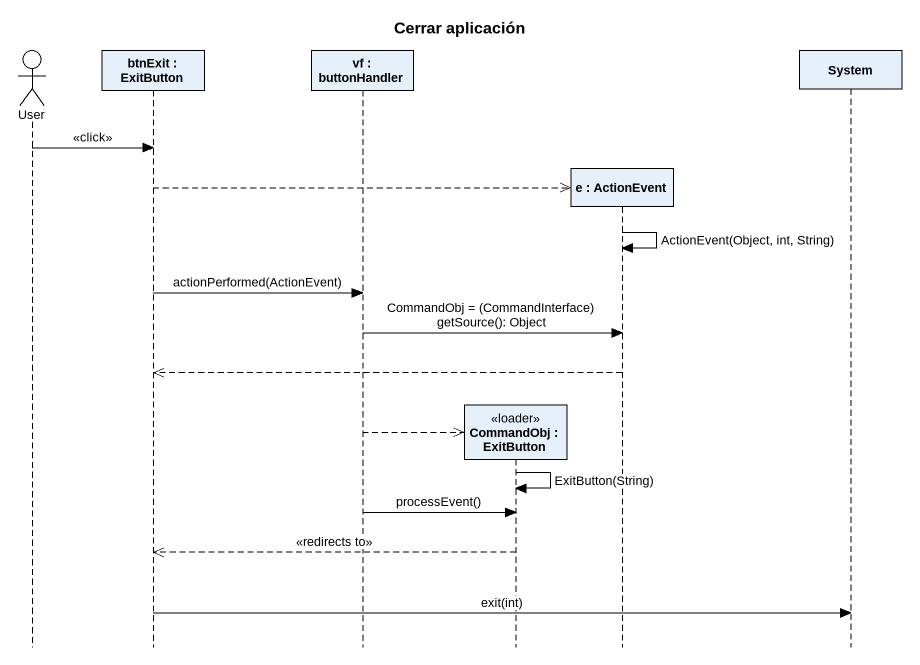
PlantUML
@startuml
title Cerrar aplicación
hide footbox
actor User
participant "btnExit : ExitButton" as btnExit
participant "vf : buttonHandler" as vf
participant "CommandObj : ExitButton" as CommandObj <<loader>>
participant "e : ActionEvent" as e
participant System

User -> btnExit : <<click>>
btnExit -->> e **
e -> e : ActionEvent(Object, int, String)
btnExit -> vf : actionPerformed(ActionEvent)
vf -> e : CommandObj = (CommandInterface) getSource(): Object
e -->> btnExit
vf -->> CommandObj **
CommandObj -> CommandObj : ExitButton(String)
vf -> CommandObj : processEvent()
CommandObj -->> btnExit : <<redirects to>>
btnExit -> System : exit(int)
@enduml
